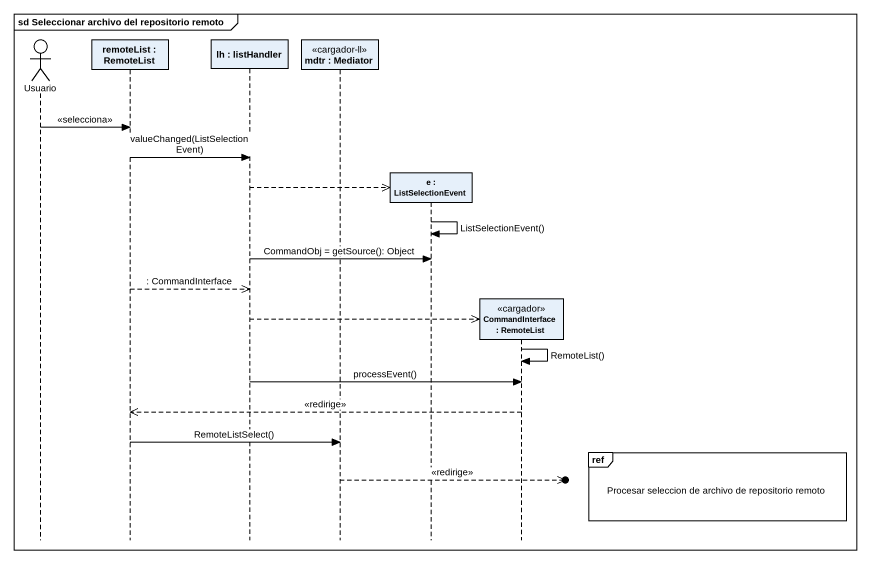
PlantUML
@startuml
mainframe sd Seleccionar archivo del repositorio remoto
hide footbox
actor Usuario
participant "remoteList : RemoteList" as remoteList
participant "lh : listHandler" as lh
participant "mdtr : Mediator" as mdtr <<cargador-ll>>
participant "e : ListSelectionEvent" as e
participant "CommandInterface : RemoteList" as CommandInterface <<cargador>>

Usuario -> remoteList : <<selecciona>>
remoteList -> lh : valueChanged(ListSelectionEvent)
lh -->> e **
e -> e : ListSelectionEvent()
lh -> e : CommandObj = getSource(): Object
remoteList -->> lh : : CommandInterface
lh -->> CommandInterface **
CommandInterface -> CommandInterface : RemoteList()
lh -> CommandInterface : processEvent()
CommandInterface -->> remoteList : <<redirige>>
remoteList -> mdtr : RemoteListSelect()
ref over CommandInterface : Procesar seleccion de archivo de repositorio remoto
mdtr -->>o] : <<redirige>>
@enduml
